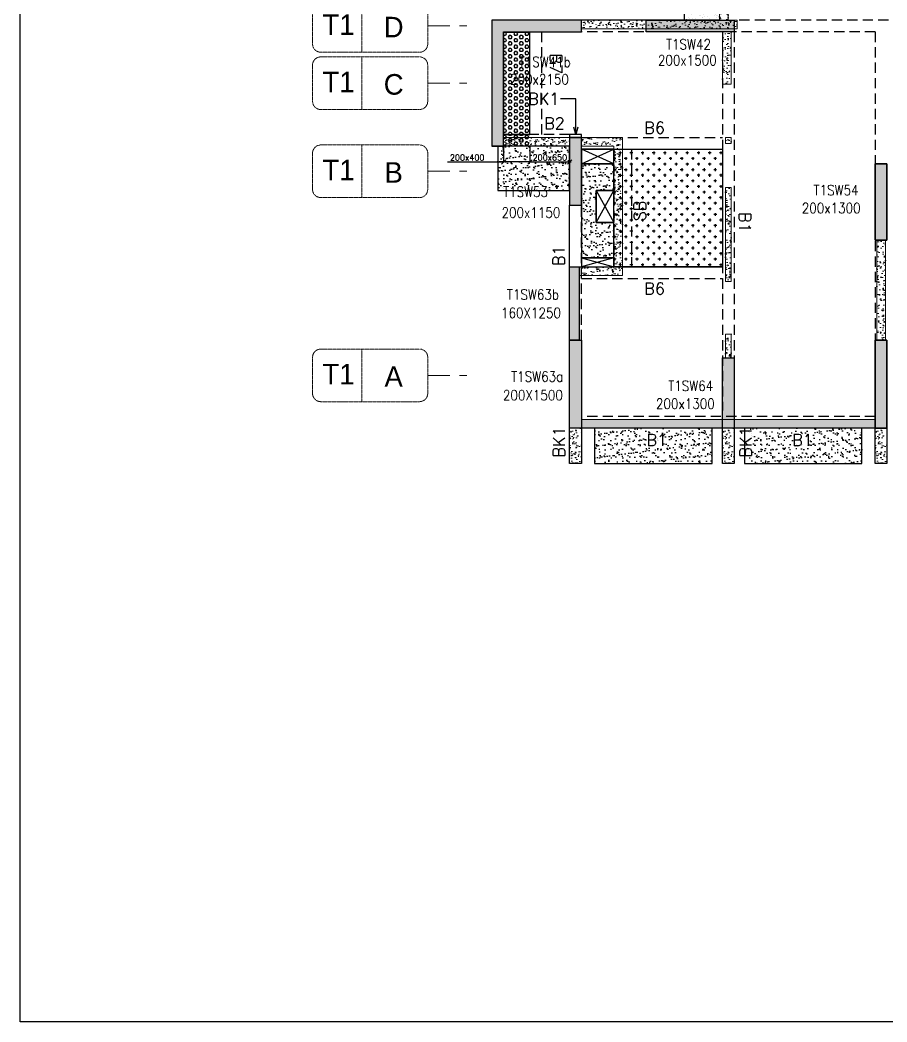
# Model space of a CAD drawing. Header units: millimetres. Extents: x 1078357 to 2594950, y -4969473 to -4636555.
# Drawn here: x 1803328 to 1818081, y -4673748 to -4656688 of the extents above; entities that cross this region are included whole.
import ezdxf
from ezdxf.enums import TextEntityAlignment as Align

# ---------------------------------------------------------------- set-up
doc = ezdxf.new("R2010")
doc.units = ezdxf.units.MM
doc.header["$PDMODE"] = 35
for name, pattern in [('CENTER', [2, 1.25, -0.25, 0.25, -0.25]), ('CONTINOUS', [0]), ('DGN STYLE 7', [8.34, 3.75, -1.67, 1.25, -1.67]), ('HIDDEN', [0.375, 0.25, -0.125]), ('New Retail block$0$CONTINOUS', [0])]:
    doc.linetypes.add(name, pattern=pattern)
doc.layers.get('0').update_dxf_attribs({"lineweight": 0})
doc.layers.get('Defpoints').update_dxf_attribs({"lineweight": 0})
for name, color, linetype, lineweight in [('A-_ANOTDIMA_D-', 6, 'Continuous', 13), ('A-_ANOTGRID_E-', 8, 'DGN STYLE 7', 13), ('Boundary', 40, 'Continuous', 30), ('COL. NO.', 30, 'Continuous', 25), ('COL. SIZE', 7, 'Continuous', 25), ('DIM', 9, 'Continuous', 25), ('GRID LINE', 8, 'Continuous', 0), ('HATCH', 8, 'Continuous', 30), ('S-NON STR RCC WALL', 8, 'Continuous', 0)]:
    doc.layers.add(name, color=color, linetype=linetype, lineweight=lineweight)
for name, color, linetype in [('B-200x325', 201, 'HIDDEN'), ('B-200x375', 41, 'HIDDEN'), ('B-200x400', 44, 'HIDDEN'), ('B-200x650', 241, 'HIDDEN'), ('B-300xSLAB THK.', 151, 'Continuous'), ('BK1-200x650', 241, 'HIDDEN'), ('DC BEAM NO.', 7, 'Continuous'), ('DROP SLAB', 8, 'Continuous'), ('S-COLUMN_SHEAR WALL', 1, 'Continuous'), ('S-PROJECTION', 54, 'New Retail block$0$CONTINOUS'), ('SLAB FOLD', 8, 'Continuous')]:
    doc.layers.add(name, color=color, linetype=linetype)
doc.styles.add('Roman', font='romans')
doc.styles.add('ROMANS', font='romans.shx', dxfattribs={"width": 0.85})
doc.styles.get("Standard").update_dxf_attribs({"font": 'Adani Regular.ttf', "height": 500})
doc.dimstyles.new('HARESH', dxfattribs={"dimtxt": 150, "dimasz": 75, "dimexe": 0, "dimexo": 0, "dimgap": 25, "dimtad": 1, "dimdec": 0, "dimdsep": 46, "dimtxsty": 'Roman', "dimblk": 'OBLIQUE', "dimcen": 225, "dimdle": 25, "dimclrd": 2, "dimclre": 2, "dimclrt": 7, "dimadec": 8, "dimazin": 1, "dimtfac": 1, "dimtdec": 0, "dimtmove": 0, "dimatfit": 0, "dimfxl": 1, "dimlwd": -1, "dimlwe": -1, "dimarcsym": 0})
pattern_1 = [(50, (-4526714.12, 23254837.94), (182.184669, -15.9390855), [19.05, -209.55]), (355, (-4526714.12, 23254837.94), (-35.2434214, 191.0568452), [15.24, -167.6405842]), (100.4514447, (-4526698.94, 23254836.6), (146.9412471, 175.1177519), [16.1900088, -178.0902446]), (46.1842, (-4526714.12, 23254888.74), (271.0790409, -42.042328), [28.575, -314.325]), (96.6355576, (-4526691.53, 23254885.23), (237.404134, 247.4261246), [24.2850231, -267.1356082]), (351.1841512, (-4526714.12, 23254888.74), (237.404134, 247.4261246), [22.859967, -251.459732]), (21, (-4526688.72, 23254876.04), (151.6143913, -102.2651982), [19.05, -209.55]), (326, (-4526688.72, 23254876.04), (61.8020283, 184.1879661), [15.24, -167.64]), (71.451445, (-4526676.08, 23254867.51), (213.4164193, 81.9227689), [16.1900088, -178.0899376]), (37.5, (-4526714.12, 23254837.935), (3.08860325, 84.55503887), [0, -165.608, 0, -170.18, 0, -168.275]), (7.5, (-4526714.12, 23254837.935), (66.8196625, 100.18057482), [0, -97.028, 0, -161.798, 0, -64.135]), (327.5, (-4526770.76, 23254837.935), (135.59059517, -5.728744), [0, -63.5, 0, -198.12, 0, -262.89]), (317.5, (-4526796.16, 23254837.94), (148.1291814, 25.42649103), [0, -82.55, 0, -131.572, 0, -186.69])]

# ---------------------------------------------------------------- blocks, each defined once
blk = doc.blocks.new('_Oblique')
at = {"color": 0, "linetype": 'ByBlock', "lineweight": -2}
blk.add_line((-0.5, -0.5), (0.5, 0.5), dxfattribs=at)
blk = doc.blocks.new('*D1440')
at = {"layer": 'Defpoints', "color": 0, "ltscale": 700, "transparency": 16777216}
for p in [(1811556, -4658838, 0), (1812006, -4658838, 0), (1811556, -4659104)]:
    blk.add_point(p, dxfattribs=at)
at = {"layer": 'DIM', "color": 2, "ltscale": 700, "transparency": 16777216}
for p, q in [((1811556, -4658838), (1811556, -4659104)), ((1812006, -4658838), (1812006, -4659104)), ((1810600, -4659104), (1811556, -4659104)), ((1811556, -4659104), (1811481, -4659104)), ((1812006, -4659104), (1811556, -4659104)), ((1812006, -4659104), (1811556, -4659104)), ((1812006, -4659104), (1812081, -4659104))]:
    blk.add_line(p, q, dxfattribs=at)
at = {"layer": 'DIM', "color": 2, "ltscale": 700, "transparency": 16777216, "xscale": 75, "yscale": 75, "zscale": 75}
blk.add_blockref('_Oblique', (1811556, -4659104), dxfattribs=at)
at = {"layer": 'DIM', "color": 2, "ltscale": 700, "transparency": 16777216, "xscale": 75, "yscale": 75, "zscale": 75, "rotation": 180}
blk.add_blockref('_Oblique', (1812006, -4659104), dxfattribs=at)
at = {"layer": 'DIM', "color": 7, "ltscale": 700, "transparency": 16777216, "insert": (1810937, -4659029), "char_height": 150, "attachment_point": 5, "style": 'Roman'}
blk.add_mtext('{\\H0.666667x;200x400}', dxfattribs=at)
blk = doc.blocks.new('*D1441')
at = {"layer": 'Defpoints', "color": 0, "ltscale": 700, "transparency": 16777216}
for p in [(1812006, -4658838), (1812681, -4658838, 0), (1812681, -4659104)]:
    blk.add_point(p, dxfattribs=at)
at = {"layer": 'DIM', "color": 2, "ltscale": 700, "transparency": 16777216}
for p, q in [((1812006, -4658838), (1812006, -4659104)), ((1812681, -4658838), (1812681, -4659104)), ((1811981, -4659104), (1812706, -4659104))]:
    blk.add_line(p, q, dxfattribs=at)
at = {"layer": 'DIM', "color": 2, "ltscale": 700, "transparency": 16777216, "xscale": 75, "yscale": 75, "zscale": 75, "rotation": 180}
blk.add_blockref('_Oblique', (1812006, -4659104), dxfattribs=at)
at = {"layer": 'DIM', "color": 2, "ltscale": 700, "transparency": 16777216, "xscale": 75, "yscale": 75, "zscale": 75}
blk.add_blockref('_Oblique', (1812681, -4659104), dxfattribs=at)
at = {"layer": 'DIM', "color": 7, "ltscale": 700, "transparency": 16777216, "insert": (1812344, -4659029), "char_height": 150, "attachment_point": 5, "style": 'Roman'}
blk.add_mtext('{\\H0.666667x;200x650}', dxfattribs=at)
blk = doc.blocks.new('G$CD63B60BD')
at = {"layer": 'COL. NO.', "linetype": 'Continuous', "style": 'ROMANS', "width": 0.85}
for s, p in [('T1SW42', (1615, 6449, -320)), ('T1SW41b', (-891, 6149, -320)), ('T1SW53', (-1158, 3938, -320)), ('T1SW54', (4127, 3966, -320)), ('T1SW63b', (-1092, 2189, 0)), ('T1SW63a', (-1020, 792, 0)), ('T1SW64', (1654, 634, -320))]:
    blk.add_text(s, height=175, dxfattribs=at).set_placement(p)
at = {"layer": 'COL. SIZE', "linetype": 'Continuous', "style": 'ROMANS', "width": 0.85}
for s, p in [('200x1500', (1477, 6177, -320)), ('200x2150', (-1039, 5853, -320)), ('200x1150', (-1184, 3585, -320)), ('200x1300', (3926, 3661, -320)), ('160X1250', (-1193, 1876, 0)), ('200X1500', (-1161, 475, 0)), ('200x1300', (1444, 329, -320))]:
    blk.add_text(s, height=175, dxfattribs=at).set_placement(p)
blk = doc.blocks.new('Tower grid nomenclature-ex')
at = {"layer": 'A-_ANOTGRID_E-'}
blk.add_lwpolyline([(-1250, -600), (1750, -600, 0.414214), (2000, -350), (2000, 750, 0.414214), (1750, 1000), (-1250, 1000, 0.414214), (-1500, 750), (-1500, -350, 0.414214)], format="xyb", close=True, dxfattribs=at)
blk.add_lwpolyline([(0, 1000), (0, -600)], dxfattribs=at)
at = {"layer": 'A-_ANOTGRID_E-', "flags": 8}
for p in [(-1235, 400), (1788, 400)]:
    blk.add_attdef('GRID', text='', height=625, dxfattribs=at).set_placement(p, align=Align.MIDDLE_CENTER)
blk = doc.blocks.new('T1')
at = {"layer": 'GRID LINE', "linetype": 'DGN STYLE 7', "ltscale": 100, "elevation": 0}
for points in [[(37120, -42293), (37927, -42293)], [(37120, -43268), (37927, -43268)], [(37120, -44768), (37927, -44768)], [(37120, -48243), (37927, -48243)]]:
    blk.add_lwpolyline(points, dxfattribs=at)
at = {"layer": 'GRID LINE'}
ref = blk.add_blockref('Tower grid nomenclature-ex', (36000, -42405, 0), dxfattribs=dict(at, xscale=0.56, yscale=0.56, zscale=0.56))
ref.add_attrib('GRID', 'D', dxfattribs={"layer": 'A-_ANOTGRID_E-', "height": 350}).set_placement((36540, -42313, 0), align=Align.MIDDLE_CENTER)
ref.add_attrib('GRID', 'T1', dxfattribs={"layer": 'A-_ANOTGRID_E-', "height": 350}).set_placement((35601, -42272, 0), align=Align.MIDDLE_CENTER)
ref = blk.add_blockref('Tower grid nomenclature-ex', (36000, -43380, 0), dxfattribs=dict(at, xscale=0.56, yscale=0.56, zscale=0.56))
ref.add_attrib('GRID', 'C', dxfattribs={"layer": 'A-_ANOTGRID_E-', "height": 350}).set_placement((36540, -43288, 0), align=Align.MIDDLE_CENTER)
ref.add_attrib('GRID', 'T1', dxfattribs={"layer": 'A-_ANOTGRID_E-', "height": 350}).set_placement((35601, -43247, 0), align=Align.MIDDLE_CENTER)
ref = blk.add_blockref('Tower grid nomenclature-ex', (36000, -44880, 0), dxfattribs=dict(at, xscale=0.56, yscale=0.56, zscale=0.56))
ref.add_attrib('GRID', 'B', dxfattribs={"layer": 'A-_ANOTGRID_E-', "height": 350}).set_placement((36540, -44788, 0), align=Align.MIDDLE_CENTER)
ref.add_attrib('GRID', 'T1', dxfattribs={"layer": 'A-_ANOTGRID_E-', "height": 350}).set_placement((35601, -44747, 0), align=Align.MIDDLE_CENTER)
ref = blk.add_blockref('Tower grid nomenclature-ex', (36000, -48355, 0), dxfattribs=dict(at, xscale=0.56, yscale=0.56, zscale=0.56))
ref.add_attrib('GRID', 'A', dxfattribs={"layer": 'A-_ANOTGRID_E-', "height": 350}).set_placement((36540, -48263, 0), align=Align.MIDDLE_CENTER)
ref.add_attrib('GRID', 'T1', dxfattribs={"layer": 'A-_ANOTGRID_E-', "height": 350}).set_placement((35601, -48222, 0), align=Align.MIDDLE_CENTER)

msp = doc.modelspace()

# ---------------------------------------------------------------- hatches: boundary and pattern name
at = {"layer": 'DROP SLAB'}
h = msp.add_hatch(dxfattribs=at)
h.set_pattern_fill('CROSS', color=8, scale=15, angle=0.03079)
h.set_pattern_definition([(180.03079016, (-12423982.76, 56230160.5), (-95.19879988, -95.30117261), [47.625, -142.875]), (270.03079016, (-12424006.58, 56230184.3), (95.30117261, -95.19879988), [47.625, -142.875])])
h.paths.add_polyline_path([(1813431.1, -4658887.8), (1815281.1, -4658887.8), (1815281.1, -4660887.5), (1813431.1, -4660887.5)])
at = {"layer": 'HATCH'}
h = msp.add_hatch(dxfattribs=at)
h.set_pattern_fill('AR-SAND', color=8, scale=3, angle=179.97015)
h.set_pattern_definition([(37.4701541, (-2102451.9, 14026601.58), (-4.72361136, 146.8264517), [0, -115.824, 0, -129.54, 0, -123.825]), (7.4701541, (-2102451.9, 14026601.58), (134.9689868, 214.9772528), [0, -62.484, 0, -104.394, 0, -40.005]), (327.4701541, (-2102545.62, 14026601.63), (237.2979035, 0.3075449), [0, -38.1, 0, -137.16, 0, -179.07]), (317.4701541, (-2102545.62, 14026601.63), (229.1017424, 66.759465), [0, -19.05, 0, -89.916, 0, -102.87])])
h.paths.add_polyline_path([(1815231.3, -4654687.9), (1814631.4, -4654687.9), (1814631.4, -4656687.9), (1815231.3, -4656687.9)])
h = msp.add_hatch(dxfattribs=at)
h.set_pattern_fill('AR-SAND', color=8, scale=3, angle=179.97015)
h.set_pattern_definition([(37.4701541, (-2112951.82, 14023851.64), (-4.72361136, 146.8264517), [0, -115.824, 0, -129.54, 0, -123.825]), (7.4701541, (-2112951.82, 14023851.64), (134.9689868, 214.9772528), [0, -62.484, 0, -104.394, 0, -40.005]), (327.4701541, (-2113045.54, 14023851.69), (237.2979035, 0.3075449), [0, -38.1, 0, -137.16, 0, -179.07]), (317.4701541, (-2113045.54, 14023851.69), (229.1017424, 66.759465), [0, -19.05, 0, -89.916, 0, -102.87])])
h.paths.add_polyline_path([(1812681.4, -4658837.8), (1811456.1, -4658837.8), (1811456.1, -4659587.7), (1812681.4, -4659587.7)])
h = msp.add_hatch(dxfattribs=at)
h.set_pattern_fill('AR-SAND', color=8, scale=3, angle=180.02985)
h.set_pattern_definition([(37.47015413, (-3208951.86, 18707870.84), (-4.72361136, 146.8264517), [0, -115.824, 0, -129.54, 0, -123.825]), (7.4701541, (-3208951.86, 18707870.84), (134.9689868, 214.9772528), [0, -62.484, 0, -104.394, 0, -40.005]), (327.4701541, (-3209045.58, 18707870.89), (237.2979035, 0.3075449), [0, -38.1, 0, -137.16, 0, -179.07]), (317.4701541, (-3209045.58, 18707870.9), (229.1017424, 66.759465), [0, -19.05, 0, -89.916, 0, -102.87])])
h.paths.add_polyline_path([(1812881.1, -4660737.8), (1813431.1, -4660737.8), (1813431.1, -4660137.7), (1813131.1, -4660137.7), (1813131.1, -4659587.8), (1813431.1, -4659587.8), (1813431.1, -4659137.8), (1812881.1, -4659137.8)])
h = msp.add_hatch(dxfattribs=at)
h.set_pattern_fill('AR-SAND', color=8, scale=3, angle=179.97015)
h.set_pattern_definition([(37.47015413, (-3202426.62, 18707870.85), (-4.72361136, 146.8264517), [0, -115.824, 0, -129.54, 0, -123.825]), (7.4701541, (-3202426.62, 18707870.85), (134.9689868, 214.9772528), [0, -62.484, 0, -104.394, 0, -40.005]), (327.4701541, (-3202520.35, 18707870.9), (237.2979035, 0.3075449), [0, -38.1, 0, -137.16, 0, -179.07]), (317.4701541, (-3202520.35, 18707870.9), (229.1017424, 66.759465), [0, -19.05, 0, -89.916, 0, -102.87])])
h.paths.add_polyline_path([(1815106.4, -4663637.8), (1813106.4, -4663637.8), (1813106.4, -4664237.8), (1815106.4, -4664237.8)])
h = msp.add_hatch(dxfattribs=at)
h.set_pattern_fill('AR-SAND', color=8, scale=3, angle=179.97015)
h.set_pattern_definition([(37.47015413, (-3204976.62, 18707870.85), (-4.72361136, 146.8264517), [0, -115.824, 0, -129.54, 0, -123.825]), (7.4701541, (-3204976.62, 18707870.85), (134.9689868, 214.9772528), [0, -62.484, 0, -104.394, 0, -40.005]), (327.4701541, (-3205070.35, 18707870.9), (237.2979035, 0.3075449), [0, -38.1, 0, -137.16, 0, -179.07]), (317.4701541, (-3205070.35, 18707870.9), (229.1017424, 66.759465), [0, -19.05, 0, -89.916, 0, -102.87])])
h.paths.add_polyline_path([(1817656.4, -4663637.8), (1815656.4, -4663637.8), (1815656.4, -4664237.8), (1817656.4, -4664237.8)])
at = {"layer": 'S-COLUMN_SHEAR WALL', "lineweight": 25, "extrusion": (1.00316e-06, -2.11765e-11, 1)}
h = msp.add_hatch(color=1, dxfattribs=at)
h.dxf.hatch_style = 1
h.paths.add_polyline_path([(1811556.1, -4656887.8), (1812881.1, -4656887.8), (1812881.1, -4656687.8), (1811356.1, -4656687.8), (1811356.1, -4658837.8), (1811556.1, -4658837.8)])
at = {"layer": 'S-COLUMN_SHEAR WALL', "lineweight": 25}
h = msp.add_hatch(color=1, dxfattribs=at)
h.dxf.hatch_style = 1
h.paths.add_polyline_path([(1813981.1, -4656687.8), (1815481.1, -4656687.8), (1815481.1, -4656887.8), (1813981.1, -4656887.8)])
at = {"layer": 'S-COLUMN_SHEAR WALL', "lineweight": 25, "extrusion": (1.00316e-06, -2.11765e-11, 1)}
h = msp.add_hatch(color=1, dxfattribs=at)
h.dxf.hatch_style = 1
h.paths.add_polyline_path([(1812881.1, -4658687.8), (1812681.1, -4658687.8), (1812681.1, -4659837.8), (1812881.1, -4659837.8)])
h = msp.add_hatch(color=1, dxfattribs=at)
h.dxf.hatch_style = 1
h.paths.add_polyline_path([(1818081.1, -4659137.8), (1817881.1, -4659137.8), (1817881.1, -4660437.8), (1818081.1, -4660437.8)])
at = {"layer": 'S-COLUMN_SHEAR WALL', "lineweight": 25, "extrusion": (-1.00316e-06, -1.91639e-11, 1)}
h = msp.add_hatch(color=1, dxfattribs=at)
h.dxf.hatch_style = 1
h.paths.add_polyline_path([(1817881.1, -4659137.8), (1818081.1, -4659137.8), (1818081.1, -4660437.8), (1817881.1, -4660437.8)])
at = {"layer": 'S-COLUMN_SHEAR WALL', "lineweight": 25, "extrusion": (1.00316e-06, -2.11765e-11, 1)}
h = msp.add_hatch(color=1, dxfattribs=at)
h.dxf.hatch_style = 1
h.paths.add_polyline_path([(1812841.2, -4662137.8), (1812681.2, -4662137.8), (1812681.2, -4660887.6), (1812841.2, -4660887.6)])
h = msp.add_hatch(color=1, dxfattribs=at)
h.dxf.hatch_style = 1
h.paths.add_polyline_path([(1812881.1, -4663637.8), (1812681.1, -4663637.8), (1812681.1, -4662137.8), (1812881.1, -4662137.8)])
at = {"layer": 'S-COLUMN_SHEAR WALL', "lineweight": 25, "extrusion": (-1.00316e-06, -1.91639e-11, 1)}
h = msp.add_hatch(color=1, dxfattribs=at)
h.dxf.hatch_style = 1
h.paths.add_polyline_path([(1817881.1, -4663637.8), (1818081.1, -4663637.8), (1818081.1, -4662137.8), (1817881.1, -4662137.8)])
at = {"layer": 'S-COLUMN_SHEAR WALL', "lineweight": 25, "extrusion": (1.00316e-06, -2.11765e-11, 1)}
h = msp.add_hatch(color=1, dxfattribs=at)
h.dxf.hatch_style = 1
h.paths.add_polyline_path([(1818081.1, -4663637.8), (1817881.1, -4663637.8), (1817881.1, -4662137.8), (1818081.1, -4662137.8)])
at = {"layer": 'S-COLUMN_SHEAR WALL', "lineweight": 25}
h = msp.add_hatch(color=1, dxfattribs=at)
h.dxf.hatch_style = 1
h.paths.add_polyline_path([(1815481.1, -4662437.8), (1815481.1, -4663637.8), (1815281.1, -4663637.8), (1815281.1, -4662437.8)])
at = {"layer": 'S-NON STR RCC WALL'}
h = msp.add_hatch(dxfattribs=at)
h.set_pattern_fill('AR-CONC', color=256, angle=180)
h.set_pattern_definition([(50, (-3436554.15, 18570818.74), (182.184669, -15.9390855), [19.05, -209.55]), (355, (-3436554.15, 18570818.74), (-35.2434214, 191.0568452), [15.24, -167.6405842]), (100.4514447, (-3436538.97, 18570817.41), (146.9412471, 175.1177519), [16.1900088, -178.0902446]), (46.1842, (-3436554.15, 18570869.54), (271.0790409, -42.042328), [28.575, -314.325]), (96.6355576, (-3436531.56, 18570866.04), (237.404134, 247.4261246), [24.285023, -267.135608]), (351.1841512, (-3436554.15, 18570869.54), (237.404134, 247.4261246), [22.859967, -251.459732]), (21, (-3436528.75, 18570856.84), (151.6143913, -102.2651982), [19.05, -209.55]), (326, (-3436528.75, 18570856.84), (61.8020283, 184.1879661), [15.24, -167.64]), (71.451445, (-3436516.11, 18570848.32), (213.4164193, 81.9227689), [16.1900088, -178.0899376]), (37.5, (-3436554.15, 18570818.74), (3.08860325, 84.55503887), [0, -165.608, 0, -170.18, 0, -168.275]), (7.5, (-3436554.15, 18570818.74), (66.8196625, 100.18057482), [0, -97.028, 0, -161.798, 0, -64.135]), (327.5, (-3436610.79, 18570818.74), (135.59059517, -5.728744), [0, -63.5, 0, -198.12, 0, -262.89]), (317.5, (-3436636.19, 18570818.74), (148.1291814, 25.42649103), [0, -82.55, 0, -131.572, 0, -186.69])])
h.paths.add_polyline_path([(1812881.3, -4654687.8), (1812881.3, -4654537.8), (1815531.3, -4654537.8), (1815531.3, -4654687.8), (1815381.3, -4654687.8), (1815381.3, -4656687.8), (1815531.3, -4656687.8), (1815531.3, -4656837.8), (1812881.3, -4656837.8), (1812881.3, -4656687.8), (1815231.3, -4656687.8), (1815231.3, -4654687.8)])
h = msp.add_hatch(dxfattribs=at)
h.set_pattern_fill('AR-CONC', color=256, angle=180)
h.set_pattern_definition([(50, (-5636253.6, 27935567.1), (182.184669, -15.93908554), [19.05, -209.55]), (355, (-5636253.6, 27935567.1), (-35.2434214, 191.0568452), [15.24, -167.6405842]), (100.4514447, (-5636238.42, 27935565.76), (146.9412471, 175.1177519), [16.1900088, -178.0902446]), (46.1842, (-5636253.6, 27935617.9), (271.0790409, -42.042328), [28.575, -314.325]), (96.6355576, (-5636231, 27935614.4), (237.404134, 247.4261246), [24.2850231, -267.1356082]), (351.1841512, (-5636253.6, 27935617.9), (237.404134, 247.4261246), [22.859967, -251.459732]), (21, (-5636228.2, 27935605.2), (151.6143913, -102.2651982), [19.05, -209.55]), (326, (-5636228.2, 27935605.2), (61.8020283, 184.1879661), [15.24, -167.64]), (71.451445, (-5636215.57, 27935596.67), (213.4164193, 81.9227689), [16.1900088, -178.0899376]), (37.5, (-5636253.6, 27935567.09), (3.08860325, 84.55503887), [0, -165.608, 0, -170.18, 0, -168.275]), (7.5, (-5636253.6, 27935567.09), (66.8196625, 100.18057482), [0, -97.028, 0, -161.798, 0, -64.135]), (327.5, (-5636310.24, 27935567.09), (135.59059517, -5.72874399), [0, -63.5, 0, -198.12, 0, -262.89]), (317.5, (-5636335.64, 27935567.09), (148.1291814, 25.42649103), [0, -82.55, 0, -131.572, 0, -186.69])])
h.paths.add_polyline_path([(1815281.3, -4656887.8), (1815431.3, -4656887.8), (1815431.3, -4657777.7), (1815281.3, -4657777.7)])
h = msp.add_hatch(dxfattribs=at)
h.set_pattern_fill('AR-CONC', color=256, angle=180)
h.set_pattern_definition(pattern_1)
h.paths.add_polyline_path([(1811556.4, -4658837.6), (1812681.4, -4658837.6), (1812681.4, -4658687.6), (1811556.4, -4658687.6)])
h = msp.add_hatch(dxfattribs=at)
h.set_pattern_fill('AR-CONC', color=256, angle=180)
h.set_pattern_definition(pattern_1)
h.paths.add_polyline_path([(1813581.4, -4661037.6), (1813581.4, -4658687.6), (1812881.4, -4658687.6), (1812881.4, -4658837.6), (1813431.4, -4658837.6), (1813431.4, -4660887.6), (1812831.4, -4660887.6), (1812831.4, -4660887.6), (1812841.4, -4660887.6), (1812841.4, -4661037.6)])
h = msp.add_hatch(dxfattribs=at)
h.set_pattern_fill('AR-CONC', color=256, angle=180)
h.set_pattern_definition([(50, (2912606.1, -9434826.08), (182.184669, -15.9390855), [19.05, -209.55]), (355, (2912606.1, -9434826.08), (-35.2434214, 191.056845), [15.24, -167.640584]), (100.4514447, (2912621.28, -9434827.4), (146.941247, 175.117752), [16.190009, -178.0902446]), (46.1842, (2912606.1, -9434775.28), (271.079041, -42.042328), [28.575, -314.325]), (96.6355576, (2912628.7, -9434778.78), (237.404134, 247.426125), [24.285023, -267.135608]), (351.184151, (2912606.1, -9434775.28), (237.404134, 247.426125), [22.859967, -251.459732]), (21, (2912631.5, -9434787.98), (151.6143913, -102.265198), [19.05, -209.55]), (326, (2912631.5, -9434787.98), (61.802028, 184.187966), [15.24, -167.64]), (71.451445, (2912644.14, -9434796.5), (213.416419, 81.922769), [16.190009, -178.0899376]), (37.5, (2912606.1, -9434826.077), (3.08860325, 84.5550389), [0, -165.608, 0, -170.18, 0, -168.275]), (7.5, (2912606.1, -9434826.08), (66.8196625, 100.1805748), [0, -97.028, 0, -161.798, 0, -64.135]), (327.5, (2912549.46, -9434826.077), (135.5905952, -5.728744), [0, -63.5, 0, -198.12, 0, -262.89]), (317.5, (2912524.06, -9434826.08), (148.1291814, 25.426491), [0, -82.55, 0, -131.572, 0, -186.69])])
h.paths.add_polyline_path([(1815331.3, -4658687.8), (1815431.3, -4658687.8), (1815431.3, -4658787.8), (1815331.3, -4658787.8)])
h = msp.add_hatch(dxfattribs=at)
h.set_pattern_fill('AR-CONC', color=256, angle=180)
h.set_pattern_definition([(50, (2912619.32, -9433461.41), (182.184669, -15.9390855), [19.05, -209.55]), (355, (2912619.32, -9433461.41), (-35.2434214, 191.056845), [15.24, -167.640584]), (100.4514447, (2912634.5, -9433462.74), (146.941247, 175.117752), [16.190009, -178.0902446]), (46.1842, (2912619.32, -9433410.61), (271.079041, -42.042328), [28.575, -314.325]), (96.6355576, (2912641.9, -9433414.12), (237.404134, 247.426125), [24.285023, -267.135608]), (351.184151, (2912619.32, -9433410.6), (237.404134, 247.426125), [22.859967, -251.459732]), (21, (2912644.72, -9433423.31), (151.6143913, -102.265198), [19.05, -209.55]), (326, (2912644.72, -9433423.31), (61.802028, 184.187966), [15.24, -167.64]), (71.451445, (2912657.35, -9433431.83), (213.416419, 81.922769), [16.190009, -178.0899376]), (37.5, (2912619.316, -9433461.41), (3.08860325, 84.5550389), [0, -165.608, 0, -170.18, 0, -168.275]), (7.5, (2912619.32, -9433461.41), (66.8196625, 100.1805748), [0, -97.028, 0, -161.798, 0, -64.135]), (327.5, (2912562.674, -9433461.41), (135.5905952, -5.728744), [0, -63.5, 0, -198.12, 0, -262.89]), (317.5, (2912537.27, -9433461.41), (148.1291814, 25.426491), [0, -82.55, 0, -131.572, 0, -186.69])])
h.paths.add_polyline_path([(1815331.3, -4661137.8), (1815431.3, -4661137.8), (1815431.3, -4659537.8), (1815331.3, -4659537.8)])
at = {"layer": 'S-NON STR RCC WALL', "ltscale": 700}
h = msp.add_hatch(dxfattribs=at)
h.set_pattern_fill('AR-CONC', color=256)
h.set_pattern_definition([(50, (684790.26, -73689.46), (182.184669, -15.9390855), [19.05, -209.55]), (355, (684790.26, -73689.46), (-35.2434214, 191.056845), [15.24, -167.640584]), (100.4514447, (684805.45, -73690.8), (146.941247, 175.117752), [16.190009, -178.0902446]), (46.1842, (684790.26, -73638.66), (271.079041, -42.042328), [28.575, -314.325]), (96.6355576, (684812.85, -73642.17), (237.404134, 247.426125), [24.285023, -267.135608]), (351.184151, (684790.26, -73638.66), (237.404134, 247.426125), [22.859967, -251.459732]), (21, (684815.66, -73651.36), (151.6143913, -102.265198), [19.05, -209.55]), (326, (684815.66, -73651.36), (61.802028, 184.187966), [15.24, -167.64]), (71.451445, (684828.3, -73659.89), (213.416419, 81.922769), [16.190009, -178.0899376]), (37.5, (684790.264, -73689.464), (3.08860325, 84.5550389), [0, -165.608, 0, -170.18, 0, -168.275]), (7.5, (684790.26, -73689.46), (66.8196625, 100.1805748), [0, -97.028, 0, -161.798, 0, -64.135]), (327.5, (684733.62, -73689.464), (135.5905952, -5.728744), [0, -63.5, 0, -198.12, 0, -262.89]), (317.5, (684708.22, -73689.46), (148.1291814, 25.426491), [0, -82.55, 0, -131.572, 0, -186.69])])
h.paths.add_polyline_path([(1817906.3, -4660437.7), (1818056.3, -4660437.7), (1818056.3, -4662137.7), (1817906.3, -4662137.7)])
at = {"layer": 'S-NON STR RCC WALL'}
h = msp.add_hatch(dxfattribs=at)
h.set_pattern_fill('AR-CONC', color=256, angle=180)
h.set_pattern_definition([(50, (1815394.6, -4749442.22), (182.18467, -15.93909), [19.05, -209.55]), (355, (1815394.6, -4749442.22), (-35.24342, 191.05685), [15.24, -167.6406]), (100.45144, (1815409.78, -4749443.55), (146.94125, 175.11775), [16.19, -178.09024]), (46.1842, (1815394.6, -4749391.42), (271.07904, -42.0423), [28.575, -314.325]), (96.63556, (1815417.2, -4749394.93), (237.4041, 247.4261), [24.285, -267.1356]), (351.18415, (1815394.6, -4749391.42), (237.4041, 247.4261), [22.86, -251.4597]), (21, (1815420, -4749404.12), (151.6144, -102.2652), [19.05, -209.55]), (326, (1815420, -4749404.12), (61.80203, 184.18797), [15.24, -167.64]), (71.45144, (1815432.63, -4749412.65), (213.41642, 81.92277), [16.19, -178.08994]), (37.5, (1815394.6, -4749442.225), (3.088603, 84.55504), [0, -165.608, 0, -170.18, 0, -168.275]), (7.5, (1815394.6, -4749442.225), (66.81966, 100.180575), [0, -97.028, 0, -161.798, 0, -64.135]), (327.5, (1815337.96, -4749442.225), (135.590595, -5.728744), [0, -63.5, 0, -198.12, 0, -262.89]), (317.5, (1815312.56, -4749442.22), (148.12918, 25.42649), [0, -82.55, 0, -131.572, 0, -186.69])])
h.paths.add_polyline_path([(1815331.3, -4662438), (1815431.3, -4662438), (1815431.3, -4662037.8), (1815331.3, -4662037.8)])
h = msp.add_hatch(dxfattribs=at)
h.set_pattern_fill('AR-CONC', color=256, angle=180)
h.set_pattern_definition([(50, (-5623938.83, 27938857.12), (182.184669, -15.93908554), [19.05, -209.55]), (355, (-5623938.83, 27938857.12), (-35.2434214, 191.0568452), [15.24, -167.6405842]), (100.4514447, (-5623923.65, 27938855.8), (146.9412471, 175.1177519), [16.1900088, -178.0902446]), (46.1842, (-5623938.83, 27938907.92), (271.0790409, -42.042328), [28.575, -314.325]), (96.6355576, (-5623916.24, 27938904.42), (237.404134, 247.4261246), [24.2850231, -267.1356082]), (351.1841512, (-5623938.83, 27938907.92), (237.404134, 247.4261246), [22.859967, -251.459732]), (21, (-5623913.43, 27938895.22), (151.6143913, -102.2651982), [19.05, -209.55]), (326, (-5623913.43, 27938895.22), (61.8020283, 184.1879661), [15.24, -167.64]), (71.451445, (-5623900.8, 27938886.7), (213.4164193, 81.9227689), [16.1900088, -178.0899376]), (37.5, (-5623938.834, 27938857.12), (3.08860325, 84.55503887), [0, -165.608, 0, -170.18, 0, -168.275]), (7.5, (-5623938.83, 27938857.12), (66.8196625, 100.18057482), [0, -97.028, 0, -161.798, 0, -64.135]), (327.5, (-5623995.476, 27938857.12), (135.59059517, -5.72874399), [0, -63.5, 0, -198.12, 0, -262.89]), (317.5, (-5624020.88, 27938857.12), (148.1291814, 25.42649103), [0, -82.55, 0, -131.572, 0, -186.69])])
h.paths.add_polyline_path([(1812884.3, -4663637.6), (1817881.4, -4663637.6), (1817881.4, -4663487.6), (1812884.3, -4663487.6)])
h = msp.add_hatch(dxfattribs=at)
h.set_pattern_fill('AR-CONC', color=256, angle=180)
h.set_pattern_definition([(50, (-7817491.2, 37575469.54), (182.184669, -15.93908554), [19.05, -209.55]), (355, (-7817491.2, 37575469.54), (-35.2434214, 191.0568452), [15.24, -167.6405842]), (100.4514447, (-7817476.01, 37575468.22), (146.9412471, 175.1177519), [16.1900088, -178.0902446]), (46.1842, (-7817491.2, 37575520.34), (271.0790409, -42.0423279), [28.575, -314.325]), (96.6355576, (-7817468.6, 37575516.84), (237.404134, 247.4261246), [24.2850231, -267.1356082]), (351.1841512, (-7817491.2, 37575520.34), (237.404134, 247.4261246), [22.859967, -251.459732]), (21, (-7817465.8, 37575507.64), (151.61439127, -102.2651982), [19.05, -209.55]), (326, (-7817465.8, 37575507.64), (61.80202835, 184.1879661), [15.24, -167.64]), (71.451445, (-7817453.16, 37575499.12), (213.4164193, 81.9227689), [16.1900088, -178.0899376]), (37.5, (-7817491.19, 37575469.545), (3.08860325, 84.55503887), [0, -165.608, 0, -170.18, 0, -168.275]), (7.5, (-7817491.19, 37575469.545), (66.81966251, 100.18057482), [0, -97.028, 0, -161.798, 0, -64.135]), (327.5, (-7817547.835, 37575469.545), (135.59059517, -5.72874399), [0, -63.5, 0, -198.12, 0, -262.89]), (317.5, (-7817573.23, 37575469.54), (148.1291814, 25.42649103), [0, -82.55, 0, -131.572, 0, -186.69])])
h.paths.add_polyline_path([(1812881, -4663637.7), (1812681.1, -4663637.7), (1812681.1, -4664237.7), (1812881, -4664237.7), (1812881.1, -4664237.7), (1812881.1, -4663637.8)], is_closed=False)
h = msp.add_hatch(dxfattribs=at)
h.set_pattern_fill('AR-CONC', color=256, angle=180)
h.set_pattern_definition([(50, (-7814891.17, 37575469.54), (182.184669, -15.93908554), [19.05, -209.55]), (355, (-7814891.17, 37575469.54), (-35.2434214, 191.0568452), [15.24, -167.6405842]), (100.4514447, (-7814875.99, 37575468.22), (146.9412471, 175.1177519), [16.1900088, -178.0902446]), (46.1842, (-7814891.17, 37575520.34), (271.0790409, -42.0423279), [28.575, -314.325]), (96.6355576, (-7814868.58, 37575516.84), (237.404134, 247.4261246), [24.2850231, -267.1356082]), (351.1841512, (-7814891.17, 37575520.34), (237.404134, 247.4261246), [22.859967, -251.459732]), (21, (-7814865.77, 37575507.64), (151.61439127, -102.2651982), [19.05, -209.55]), (326, (-7814865.77, 37575507.64), (61.80202835, 184.1879661), [15.24, -167.64]), (71.451445, (-7814853.14, 37575499.12), (213.4164193, 81.9227689), [16.1900088, -178.0899376]), (37.5, (-7814891.17, 37575469.545), (3.08860325, 84.55503887), [0, -165.608, 0, -170.18, 0, -168.275]), (7.5, (-7814891.17, 37575469.545), (66.81966251, 100.18057482), [0, -97.028, 0, -161.798, 0, -64.135]), (327.5, (-7814947.814, 37575469.545), (135.59059517, -5.72874399), [0, -63.5, 0, -198.12, 0, -262.89]), (317.5, (-7814973.21, 37575469.54), (148.1291814, 25.42649103), [0, -82.55, 0, -131.572, 0, -186.69])])
h.paths.add_polyline_path([(1815481.1, -4663637.7), (1815281.1, -4663637.7), (1815281.1, -4664237.7), (1815481.1, -4664237.7), (1815481.1, -4664237.7), (1815481.1, -4663637.8)], is_closed=False)
h = msp.add_hatch(dxfattribs=at)
h.set_pattern_fill('AR-CONC', color=256, angle=180)
h.set_pattern_definition([(50, (-7812291.17, 37575469.54), (182.184669, -15.93908554), [19.05, -209.55]), (355, (-7812291.17, 37575469.54), (-35.2434214, 191.0568452), [15.24, -167.6405842]), (100.4514447, (-7812275.99, 37575468.22), (146.9412471, 175.1177519), [16.1900088, -178.0902446]), (46.1842, (-7812291.17, 37575520.34), (271.0790409, -42.0423279), [28.575, -314.325]), (96.6355576, (-7812268.58, 37575516.84), (237.404134, 247.4261246), [24.2850231, -267.1356082]), (351.1841512, (-7812291.17, 37575520.34), (237.404134, 247.4261246), [22.859967, -251.459732]), (21, (-7812265.77, 37575507.64), (151.61439127, -102.2651982), [19.05, -209.55]), (326, (-7812265.77, 37575507.64), (61.80202835, 184.1879661), [15.24, -167.64]), (71.451445, (-7812253.14, 37575499.12), (213.4164193, 81.9227689), [16.1900088, -178.0899376]), (37.5, (-7812291.17, 37575469.545), (3.08860325, 84.55503887), [0, -165.608, 0, -170.18, 0, -168.275]), (7.5, (-7812291.17, 37575469.545), (66.81966251, 100.18057482), [0, -97.028, 0, -161.798, 0, -64.135]), (327.5, (-7812347.814, 37575469.545), (135.59059517, -5.72874399), [0, -63.5, 0, -198.12, 0, -262.89]), (317.5, (-7812373.21, 37575469.54), (148.1291814, 25.42649103), [0, -82.55, 0, -131.572, 0, -186.69])])
h.paths.add_polyline_path([(1818081.1, -4663637.7), (1817881.1, -4663637.7), (1817881.1, -4664237.7), (1818081.1, -4664237.7), (1818081.1, -4664237.7), (1818081.1, -4663637.8)], is_closed=False)
at = {"layer": 'SLAB FOLD', "ltscale": 1000}
h = msp.add_hatch(dxfattribs=at)
h.set_pattern_fill('HEX', color=8, scale=10, angle=180)
h.set_pattern_definition([(180, (-379068.14, 4902305.6), (-7e-15, -54.99261315), [31.75, -63.5]), (300, (-379068.14, 4902305.6), (47.625, 27.49630658), [31.75, -63.5]), (240, (-379099.89, 4902305.6), (47.625, -27.49630658), [31.75, -63.5])])
h.paths.add_polyline_path([(1812006.3, -4656898.4), (1811556.3, -4656898.4), (1811556.3, -4658837.6), (1812006.3, -4658837.6)])

# ---------------------------------------------------------------- linework, layer by layer
at = {"layer": 'B-200x325', "ltscale": 700}
for p, q in [((1812881.3, -4658687.8, 0), (1815281.1, -4658687.8, 0)), ((1812881.1, -4661087.5, 0), (1815281.1, -4661087.5, 0))]:
    msp.add_line(p, q, dxfattribs=at)
at = {"layer": 'B-200x325', "linetype": 'Continuous', "ltscale": 700}
for p, q in [((1812881.3, -4658887.8, 0), (1815281.1, -4658887.8, 0)), ((1812881.1, -4660887.5, 0), (1815281.1, -4660887.5, 0))]:
    msp.add_line(p, q, dxfattribs=at)
at = {"layer": 'B-200x375', "linetype": 'Continuous', "ltscale": 700}
msp.add_line((1812006.3, -4658637.8, 0), (1812006.3, -4656898.4, 0), dxfattribs=at)
at = {"layer": 'B-200x375', "ltscale": 700}
msp.add_line((1812206.3, -4658637.8, 0), (1812206.3, -4656887.8, 0), dxfattribs=at)
at = {"layer": 'B-200x400', "linetype": 'HIDDEN', "ltscale": 500}
msp.add_line((1812006.3, -4658637.8, 0), (1811556.3, -4658637.8, 0), dxfattribs=at)
at = {"layer": 'B-200x400', "linetype": 'ByBlock', "ltscale": 500}
msp.add_line((1812006.3, -4658837.8, 0), (1811556.3, -4658837.8, 0), dxfattribs=at)
at = {"layer": 'B-200x650', "linetype": 'CONTINOUS', "ltscale": 700}
for p, q in [((1815231.4, -4656687.8, 0), (1812881.3, -4656687.8, 0)), ((1812681.3, -4658837.7, 0), (1811356.3, -4658837.7, 0)), ((1812681.1, -4658837.8, 0), (1812006.3, -4658837.8, 0)), ((1812681.4, -4662137.7, 0), (1812681.4, -4659837.7, 0)), ((1812681.1, -4664237.8, 0), (1812681.1, -4663637.8, 0)), ((1812881.1, -4663637.8, 0), (1812881.1, -4664237.8, 0)), ((1817881.4, -4663637.7, 0), (1812881.4, -4663637.7, 0)), ((1815281.1, -4664237.8, 0), (1815281.1, -4663637.8, 0)), ((1815481.1, -4663637.8, 0), (1815481.1, -4664237.8, 0)), ((1817881.1, -4664237.7, 0), (1817881.1, -4663637.7, 0)), ((1818081.1, -4663637.7, 0), (1818081.1, -4664237.7, 0)), ((1812881.1, -4664237.8, 0), (1812681.1, -4664237.8, 0)), ((1815481.1, -4664237.8, 0), (1815281.1, -4664237.8, 0)), ((1818081.1, -4664237.7, 0), (1817881.1, -4664237.7, 0))]:
    msp.add_line(p, q, dxfattribs=at)
at = {"layer": 'B-200x650', "linetype": 'HIDDEN', "ltscale": 700}
for p, q in [((1824406.1, -4656687.8, 0), (1815531.3, -4656687.8, 0)), ((1817881.3, -4656887.8, 0), (1812881.3, -4656887.8, 0)), ((1815281.3, -4656887.8, 0), (1815281.3, -4663337.7, 0)), ((1815481.3, -4656887.8, 0), (1815481.3, -4663337.7, 0)), ((1817881.3, -4656887.8, 0), (1817881.3, -4659137.7, 0)), ((1812681.3, -4658637.7, 0), (1811556.3, -4658637.7, 0)), ((1812681.1, -4658637.8, 0), (1812006.3, -4658637.8, 0)), ((1817881.4, -4659137.7, 0), (1817881.4, -4662137.7, 0)), ((1812881.4, -4662137.7, 0), (1812881.4, -4659837.7, 0)), ((1817881.4, -4663437.7, 0), (1812881.4, -4663437.7, 0))]:
    msp.add_line(p, q, dxfattribs=at)
at = {"layer": 'B-200x650', "ltscale": 700}
for p, q in [((1812681.1, -4659637.7, 0), (1812681.1, -4659637.7, 0)), ((1812681.4, -4659637.7, 0), (1812681.4, -4659637.7, 0)), ((1812681.1, -4659837.7, 0), (1812681.8, -4659837.7, 0)), ((1812681.4, -4659837.7, 0), (1812682.1, -4659837.7, 0))]:
    msp.add_line(p, q, dxfattribs=at)
at = {"layer": 'B-300xSLAB THK.', "linetype": 'HIDDEN', "ltscale": 700}
for p, q in [((1813431, -4658888.1, 0), (1813431, -4660887.9, 0)), ((1813731, -4658888.1, 0), (1813731, -4660887.9, 0))]:
    msp.add_line(p, q, dxfattribs=at)
at = {"layer": 'BK1-200x650', "linetype": 'Continuous', "ltscale": 700, "elevation": 0}
msp.add_lwpolyline([(1812881.4, -4658637.4), (1812681.4, -4658637.4), (1812681.4, -4658687.6), (1812881.4, -4658687.6)], close=True, dxfattribs=at)
at = {"layer": 'Boundary', "ltscale": 700, "elevation": 0}
msp.add_lwpolyline([(1803327.6, -4636994.1), (1908927.8, -4636994.1), (1908927.8, -4673747.9), (1803327.6, -4673747.9)], close=True, dxfattribs=at)
at = {"layer": 'DROP SLAB', "color": 3, "linetype": 'CONTINOUS', "ltscale": 500}
for p, q in [((1812881.1, -4659137.8, 0), (1813431.1, -4658887.8, 0)), ((1813431.1, -4659137.8, 0), (1812881.3, -4658887.8, 0)), ((1813131.1, -4660137.8, 0), (1813431.1, -4659587.8, 0)), ((1813131.1, -4659587.8, 0), (1813431.1, -4660137.7, 0)), ((1812881.1, -4660737.8, 0), (1813431.1, -4660887.5, 0)), ((1813431.1, -4660737.8, 0), (1812882, -4660887.5, 0))]:
    msp.add_line(p, q, dxfattribs=at)
at = {"layer": 'DROP SLAB', "color": 3, "linetype": 'CONTINOUS', "ltscale": 500, "elevation": 0}
for points in [[(1812881.3, -4659137.8), (1813431.1, -4659137.8), (1813431.1, -4658887.9), (1812881.3, -4658887.9)], [(1813431.1, -4658887.8), (1815281.1, -4658887.8), (1815281.1, -4660887.5), (1813431.1, -4660887.5)], [(1813131.1, -4660137.8), (1813431.1, -4660137.8), (1813431.1, -4659587.8), (1813131.1, -4659587.8)], [(1812881.1, -4660887.5), (1813431.1, -4660887.5), (1813431.1, -4660737.8), (1812881.1, -4660737.8)]]:
    msp.add_lwpolyline(points, close=True, dxfattribs=at)
at = {"layer": 'S-COLUMN_SHEAR WALL', "color": 1, "lineweight": 25, "extrusion": (1.00316e-06, -2.11765e-11, 1), "elevation": 1.8}
msp.add_lwpolyline([(1811556.1, -4656887.8), (1812881.1, -4656887.8), (1812881.1, -4656687.8), (1811356.1, -4656687.8), (1811356.1, -4658837.8), (1811556.1, -4658837.8), (1811556.1, -4656887.8)], dxfattribs=at)
at = {"layer": 'S-COLUMN_SHEAR WALL', "color": 1, "lineweight": 25, "elevation": 0}
for points in [[(1813981.1, -4656687.8), (1815481.1, -4656687.8), (1815481.1, -4656887.8), (1813981.1, -4656887.8)], [(1815281.1, -4662437.8), (1815481.1, -4662437.8), (1815481.1, -4663637.8), (1815281.1, -4663637.8)]]:
    msp.add_lwpolyline(points, close=True, dxfattribs=at)
at = {"layer": 'S-COLUMN_SHEAR WALL', "color": 1, "lineweight": 25, "extrusion": (1.00316e-06, -2.11765e-11, 1), "elevation": 1.8}
for points in [[(1812881.1, -4658687.8), (1812681.1, -4658687.8), (1812681.1, -4659837.8), (1812881.1, -4659837.8)], [(1818081.1, -4659137.8), (1817881.1, -4659137.8), (1817881.1, -4660437.8), (1818081.1, -4660437.8)], [(1812841.2, -4662137.8), (1812681.2, -4662137.8), (1812681.2, -4660887.6), (1812841.2, -4660887.6)], [(1812881.1, -4663637.8), (1812681.1, -4663637.8), (1812681.1, -4662137.8), (1812881.1, -4662137.8)], [(1818081.1, -4663637.8), (1817881.1, -4663637.8), (1817881.1, -4662137.8), (1818081.1, -4662137.8)]]:
    msp.add_lwpolyline(points, close=True, dxfattribs=at)
at = {"layer": 'S-COLUMN_SHEAR WALL', "color": 1, "lineweight": 25, "extrusion": (-1.00316e-06, -1.91639e-11, 1), "elevation": -1.8}
for points in [[(1817881.1, -4659137.8), (1818081.1, -4659137.8), (1818081.1, -4660437.8), (1817881.1, -4660437.8)], [(1817881.1, -4663637.8), (1818081.1, -4663637.8), (1818081.1, -4662137.8), (1817881.1, -4662137.8)]]:
    msp.add_lwpolyline(points, close=True, dxfattribs=at)
at = {"layer": 'S-NON STR RCC WALL', "elevation": 0}
for points in [[(1812881.3, -4654687.8), (1812881.3, -4654537.8), (1815531.3, -4654537.8), (1815531.3, -4654687.8), (1815381.3, -4654687.8), (1815381.3, -4656687.8), (1815531.3, -4656687.8), (1815531.3, -4656837.8), (1812881.3, -4656837.8), (1812881.3, -4656687.8), (1815231.3, -4656687.8), (1815231.3, -4654687.8)], [(1811556.4, -4658837.6), (1812681.4, -4658837.6), (1812681.4, -4658687.6), (1811556.4, -4658687.6)], [(1813581.4, -4661037.6), (1813581.4, -4658687.6), (1812881.4, -4658687.6), (1812881.4, -4658837.6), (1813431.4, -4658837.6), (1813431.4, -4660887.6), (1812831.4, -4660887.6), (1812831.4, -4660887.6), (1812841.4, -4660887.6), (1812841.4, -4661037.6)], [(1815331.3, -4662438), (1815431.3, -4662438), (1815431.3, -4662037.8), (1815331.3, -4662037.8)], [(1812884.3, -4663637.6), (1817881.4, -4663637.6), (1817881.4, -4663487.6), (1812884.3, -4663487.6)]]:
    msp.add_lwpolyline(points, close=True, dxfattribs=at)
at = {"layer": 'S-NON STR RCC WALL', "ltscale": 700, "elevation": 0}
for points in [[(1815281.3, -4656887.8), (1815431.3, -4656887.8), (1815431.3, -4657777.7), (1815281.3, -4657777.7)], [(1815331.3, -4658687.8), (1815431.3, -4658687.8), (1815431.3, -4658787.8), (1815331.3, -4658787.8)], [(1815331.3, -4661137.8), (1815431.3, -4661137.8), (1815431.3, -4659537.8), (1815331.3, -4659537.8)], [(1817906.3, -4660437.7), (1818056.3, -4660437.7), (1818056.3, -4662137.7), (1817906.3, -4662137.7)]]:
    msp.add_lwpolyline(points, close=True, dxfattribs=at)
at = {"layer": 'S-PROJECTION'}
msp.add_line((1814631.3, -4654687.8, 0), (1814631.3, -4656687.8, 0), dxfattribs=at)
at = {"layer": 'S-PROJECTION', "elevation": 0}
for points in [[(1812681.4, -4658837.8), (1811456.1, -4658837.8), (1811456.1, -4659587.7), (1812681.4, -4659587.7)], [(1815106.4, -4663637.8), (1813106.4, -4663637.8), (1813106.4, -4664237.8), (1815106.4, -4664237.8)], [(1817656.4, -4663637.8), (1815656.4, -4663637.8), (1815656.4, -4664237.8), (1817656.4, -4664237.8)]]:
    msp.add_lwpolyline(points, close=True, dxfattribs=at)
at = {"layer": 'SLAB FOLD', "color": 8, "ltscale": 1000, "elevation": 0}
msp.add_lwpolyline([(1812006.3, -4656898.4), (1811556.3, -4656898.4), (1811556.3, -4658637.8), (1812006.3, -4658637.8)], close=True, dxfattribs=at)
msp.add_lwpolyline([(1812881.1, -4660737.8), (1813431.1, -4660737.8), (1813431.1, -4660137.7), (1813131.1, -4660137.7), (1813131.1, -4659587.8), (1813431.1, -4659587.8), (1813431.1, -4659137.8), (1812881.1, -4659137.8), (1812881.1, -4660737.8)], dxfattribs=at)

# ---------------------------------------------------------------- block references
at = {"layer": 'A-_ANOTDIMA_D-', "color": 2, "linetype": 'CENTER', "ltscale": 700}
msp.add_blockref('T1', (1773145.8, -4614495.1, 0), dxfattribs=at)
at = {"layer": 'A-_ANOTDIMA_D-', "color": 2, "ltscale": 700}
msp.add_blockref('G$CD63B60BD', (1812706.1, -4663637.8, 0), dxfattribs=at)

# ---------------------------------------------------------------- texts
at = {"layer": 'B-200x325', "linetype": 'Continuous', "ltscale": 700, "style": 'ROMANS'}
for p in [(1813950.6, -4658622.5, -2.7), (1813950.6, -4661359.7, -2.7)]:
    msp.add_text('B6', height=200, rotation=0.00094, dxfattribs=at).set_placement(p)
at = {"layer": 'B-200x375', "linetype": 'Continuous', "ltscale": 700, "style": 'ROMANS'}
msp.add_text('B7', height=200, rotation=269.99906, dxfattribs=at).set_placement((1812350.6, -4657258.2, -2.7))
at = {"layer": 'B-200x650', "linetype": 'HIDDEN', "ltscale": 500, "style": 'ROMANS'}
for rotation, p in [(269.99906, (1815565.2, -4659959, -2.7)), (90.00094, (1812595.3, -4660875.5, -2.7)), (0.00094, (1813986.7, -4663938.1, -2.7)), (0.00094, (1816468, -4663938.1, -2.7))]:
    msp.add_text('B1', height=200, rotation=rotation, dxfattribs=at).set_placement(p)
at = {"layer": 'B-200x650', "linetype": 'CONTINOUS', "ltscale": 700, "style": 'ROMANS'}
for p in [(1812599, -4664137.4, 50), (1815776.7, -4664137.4, 50)]:
    msp.add_text('BK1', height=200, rotation=90, dxfattribs=at).set_placement(p)
at = {"layer": 'B-300xSLAB THK.', "linetype": 'Continuous', "ltscale": 700, "style": 'ROMANS'}
msp.add_text('SB', height=200, rotation=90.00094, dxfattribs=at).set_placement((1813975.7, -4660112.2, -2.7))
at = {"layer": 'BK1-200x650', "linetype": 'Continuous', "ltscale": 700, "style": 'ROMANS'}
msp.add_text('BK1', height=200, rotation=0.00094, dxfattribs=at).set_placement((1811973.7, -4658129.9, -2.7))
at = {"layer": 'DC BEAM NO.', "linetype": 'Continuous', "ltscale": 500, "style": 'ROMANS'}
msp.add_text('B2', height=200, dxfattribs=at).set_placement((1812247.4, -4658547.2, -2.7))

# ---------------------------------------------------------------- dimensions: what is measured, and where the dimension line sits
at = {"layer": 'DIM', "ltscale": 700}
dim = msp.add_linear_dim(base=(1811556.3, -4659103.8, 0), p1=(1812006.3, -4658837.8, 0), p2=(1811556.3, -4658837.8, 0), text='{\\H0.666667x;200x400}', dimstyle='HARESH', override={"dimtxsty": 'Roman', "dimtmove": 1}, dxfattribs=at)
dim.commit()
dim.dimension.update_dxf_attribs({"geometry": '*D1440', "text_midpoint": (1810937, -4659082.1, 0), "dimtype": 160})
dim = msp.add_linear_dim(base=(1812681.3, -4659103.8, 0), p1=(1812006.3, -4658837.8, 0), p2=(1812681.3, -4658837.8, 0), text='{\\H0.666667x;200x650}', dimstyle='HARESH', override={"dimtxsty": 'Roman', "dimtmove": 1}, dxfattribs=at)
dim.commit()
dim.dimension.update_dxf_attribs({"geometry": '*D1441', "text_midpoint": (1812343.8, -4659028.8, 0)})

# ---------------------------------------------------------------- leaders
at = {"layer": 'BK1-200x650', "linetype": 'Continuous', "ltscale": 700}
msp.add_leader([(1812786.1, -4658637.4, 0), (1812786.1, -4658027.6, 0), (1812527.3, -4658027.6, 0)], dimstyle='HARESH', override={"dimasz": 125, "dimgap": 25, "dimtad": 0, "dimldrblk": 'Open30'}, dxfattribs=at)

doc.saveas('drawing.dxf')
